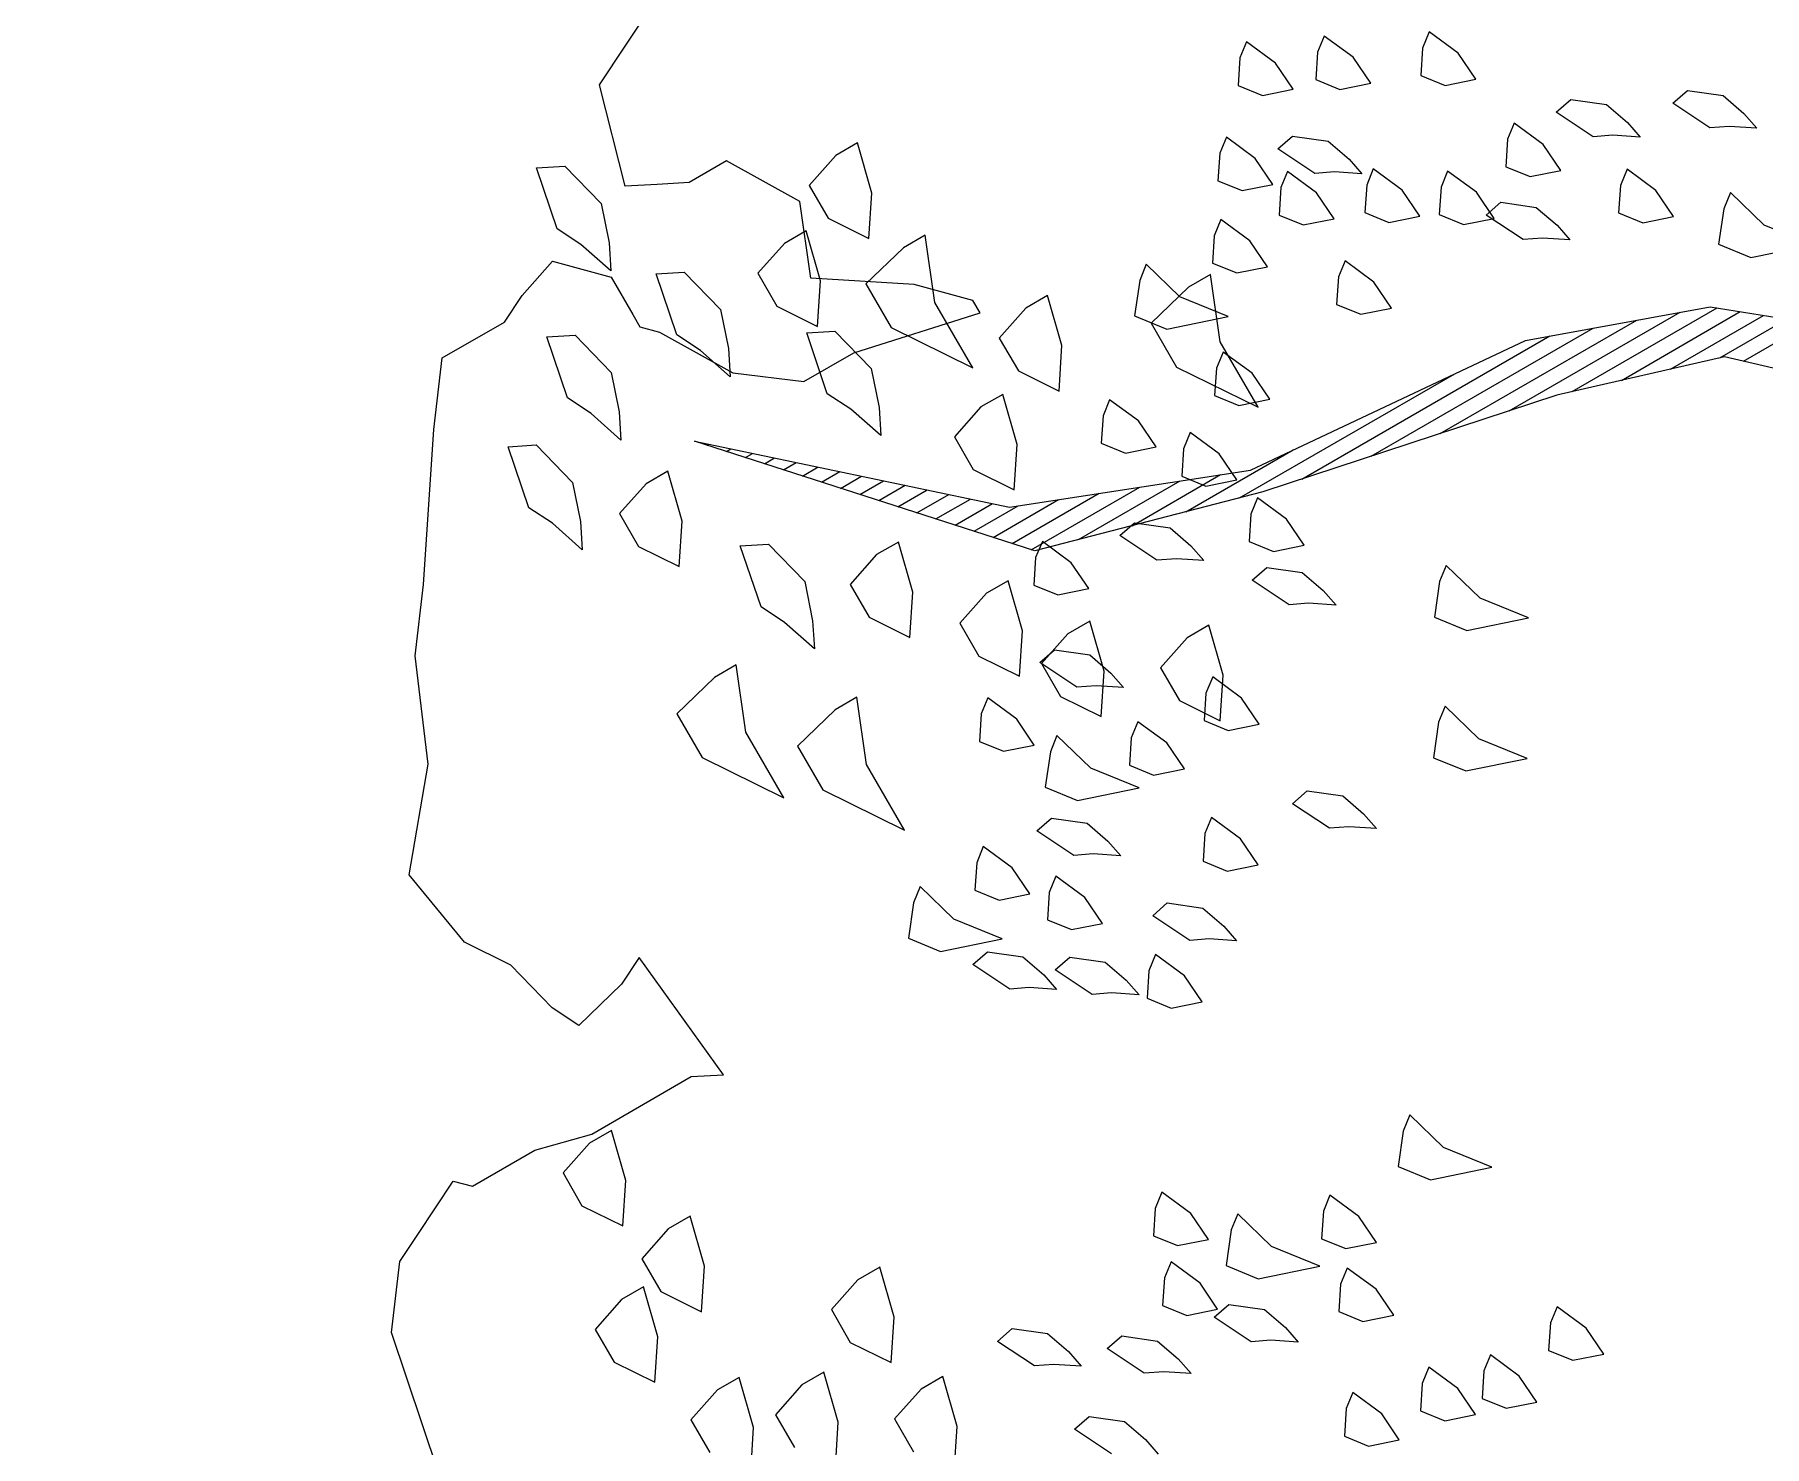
# Model space of a CAD drawing. Header units: metres. Extents: x 12093 to 20303, y 514 to 1412.
# Drawn here: x 19708.737 to 19710.406, y 698.412 to 699.774 of the extents above; entities that cross this region are included whole.
import ezdxf

# ---------------------------------------------------------------- set-up
doc = ezdxf.new("R2010")
doc.units = ezdxf.units.M
for name, color, linetype, lineweight in [('ARBOLES', 52, 'Continuous', 13), ('grass', 64, 'Continuous', 13), ('MANZANAS-ORIGINALES', 147, 'Continuous', 9)]:
    doc.layers.add(name, color=color, linetype=linetype, lineweight=lineweight)

# ---------------------------------------------------------------- blocks, each defined once
blk = doc.blocks.new('ghgfghgh')
at = {"layer": 'ARBOLES', "lineweight": 20}
for p, q in [((20000.8919, 664.2505), (20000.9958, 664.3105)), ((20000.9017, 664.2933), (20001.014, 664.3138)), ((20000.9302, 664.2622), (20001.0184, 664.3131)), ((20000.9601, 664.269), (20001.0324, 664.3108)), ((20001.014, 664.3138), (20001.1217, 664.2962)), ((20000.8078, 664.2228), (20000.943, 664.3008)), ((20000.8499, 664.2366), (20000.9694, 664.3056)), ((20000.99, 664.2759), (20001.0465, 664.3085)), ((20001.02, 664.2827), (20001.0606, 664.3062)), ((20001.0344, 664.2806), (20001.0746, 664.3039)), ((20000.7345, 664.2144), (20000.9017, 664.2933)), ((20000.7658, 664.2089), (20000.9166, 664.296)), ((20001.0227, 664.2833), (20000.9209, 664.26)), ((20001.1762, 664.2478), (20001.0227, 664.2833)), ((20000.7278, 664.1975), (20000.8587, 664.273)), ((20000.9209, 664.26), (20000.7421, 664.2012)), ((20000.3963, 664.232), (20000.5879, 664.1919)), ((20000.6033, 664.1653), (20000.3963, 664.232)), ((20000.4157, 664.2257), (20000.4185, 664.2274)), ((20000.6952, 664.189), (20000.7604, 664.2267)), ((20000.4273, 664.222), (20000.4317, 664.2246)), ((20000.4389, 664.2183), (20000.445, 664.2218)), ((20000.4505, 664.2145), (20000.4582, 664.219)), ((20000.4621, 664.2108), (20000.4715, 664.2163)), ((20000.4736, 664.2071), (20000.4848, 664.2135)), ((20000.4852, 664.2033), (20000.498, 664.2107)), ((20000.4968, 664.1996), (20000.5113, 664.2079)), ((20000.5084, 664.1959), (20000.5245, 664.2052)), ((20000.5879, 664.1919), (20000.7345, 664.2144)), ((20000.6299, 664.1722), (20000.6917, 664.2079)), ((20000.6625, 664.1806), (20000.7163, 664.2117)), ((20000.52, 664.1921), (20000.5378, 664.2024)), ((20000.5316, 664.1884), (20000.551, 664.1996)), ((20000.5432, 664.1847), (20000.5643, 664.1968)), ((20000.5779, 664.1735), (20000.6178, 664.1965)), ((20000.5895, 664.1697), (20000.6425, 664.2003)), ((20000.6011, 664.166), (20000.6671, 664.2041)), ((20000.7421, 664.2012), (20000.6033, 664.1653)), ((20000.5548, 664.1809), (20000.5775, 664.1941)), ((20000.5664, 664.1772), (20000.5932, 664.1927))]:
    blk.add_line(p, q, dxfattribs=at)
at = {"layer": 'grass'}
for p, q in [((20000.3386, 664.4488), (20000.3709, 664.4977)), ((20000.8432, 664.4809), (20000.8392, 664.4711)), ((20000.8608, 664.468), (20000.8432, 664.4809)), ((20000.7321, 664.4749), (20000.7281, 664.4651)), ((20000.7497, 664.462), (20000.7321, 664.4749)), ((20000.7753, 664.4686), (20000.7742, 664.4519)), ((20000.7793, 664.4784), (20000.7753, 664.4686)), ((20000.7969, 664.4655), (20000.7793, 664.4784)), ((20000.8392, 664.4711), (20000.8381, 664.4544)), ((20000.7281, 664.4651), (20000.7269, 664.4484)), ((20000.7604, 664.4461), (20000.7497, 664.462)), ((20000.8076, 664.4497), (20000.7969, 664.4655)), ((20000.8715, 664.4522), (20000.8608, 664.468)), ((20000.3541, 664.3871), (20000.3386, 664.4488)), ((20000.7269, 664.4484), (20000.7417, 664.4423)), ((20000.7742, 664.4519), (20000.7889, 664.4459)), ((20000.7889, 664.4459), (20000.8076, 664.4497)), ((20000.8381, 664.4544), (20000.8528, 664.4484)), ((20000.8528, 664.4484), (20000.8715, 664.4522)), ((20000.7417, 664.4423), (20000.7604, 664.4461)), ((20000.9205, 664.4321), (20000.9294, 664.4399)), ((20000.9294, 664.4399), (20000.951, 664.4368)), ((20000.951, 664.4368), (20000.9637, 664.4259)), ((20000.9914, 664.4375), (20001.0003, 664.4453)), ((20001.0139, 664.4226), (20000.9914, 664.4375)), ((20001.0003, 664.4453), (20001.0219, 664.4422)), ((20001.0219, 664.4422), (20001.0346, 664.4313)), ((20000.943, 664.4172), (20000.9205, 664.4321)), ((20001.0346, 664.4313), (20001.0424, 664.4224)), ((20000.7198, 664.4169), (20000.7158, 664.4071)), ((20000.7374, 664.404), (20000.7198, 664.4169)), ((20000.7512, 664.4098), (20000.7601, 664.4176)), ((20000.7601, 664.4176), (20000.7818, 664.4145)), ((20000.8909, 664.4157), (20000.8898, 664.3989)), ((20000.8949, 664.4255), (20000.8909, 664.4157)), ((20000.9125, 664.4125), (20000.8949, 664.4255)), ((20000.9548, 664.4181), (20000.943, 664.4172)), ((20000.9715, 664.417), (20000.9548, 664.4181)), ((20000.9637, 664.4259), (20000.9715, 664.417)), ((20001.0257, 664.4235), (20001.0139, 664.4226)), ((20001.0424, 664.4224), (20001.0257, 664.4235)), ((20000.4822, 664.4057), (20000.4661, 664.3875)), ((20000.4955, 664.4134), (20000.4822, 664.4057)), ((20000.5042, 664.3829), (20000.4955, 664.4134)), ((20000.7158, 664.4071), (20000.7147, 664.3904)), ((20000.7737, 664.3949), (20000.7512, 664.4098)), ((20000.7818, 664.4145), (20000.7945, 664.4036)), ((20000.9232, 664.3967), (20000.9125, 664.4125)), ((20000.3003, 664.3982), (20000.3175, 664.3992)), ((20000.3129, 664.3611), (20000.3003, 664.3982)), ((20000.3175, 664.3992), (20000.3395, 664.3765)), ((20000.4158, 664.4025), (20000.3931, 664.3894)), ((20000.4603, 664.3778), (20000.4158, 664.4025)), ((20000.7481, 664.3882), (20000.7374, 664.404)), ((20000.757, 664.396), (20000.753, 664.3862)), ((20000.7746, 664.3831), (20000.757, 664.396)), ((20000.7855, 664.3958), (20000.7737, 664.3949)), ((20000.8023, 664.3947), (20000.7855, 664.3958)), ((20000.7945, 664.4036), (20000.8023, 664.3947)), ((20000.8092, 664.3976), (20000.8052, 664.3878)), ((20000.8268, 664.3847), (20000.8092, 664.3976)), ((20000.8544, 664.3963), (20000.8504, 664.3865)), ((20000.872, 664.3834), (20000.8544, 664.3963)), ((20000.8898, 664.3989), (20000.9045, 664.3929)), ((20000.9045, 664.3929), (20000.9232, 664.3967)), ((20000.9635, 664.3974), (20000.9595, 664.3876)), ((20000.9811, 664.3845), (20000.9635, 664.3974)), ((20000.3736, 664.3882), (20000.3541, 664.3871)), ((20000.3931, 664.3894), (20000.3736, 664.3882)), ((20000.4661, 664.3875), (20000.4776, 664.3676)), ((20000.7147, 664.3904), (20000.7294, 664.3844)), ((20000.7294, 664.3844), (20000.7481, 664.3882)), ((20000.753, 664.3862), (20000.7519, 664.3695)), ((20000.8052, 664.3878), (20000.804, 664.3711)), ((20000.8375, 664.3689), (20000.8268, 664.3847)), ((20000.8504, 664.3865), (20000.8493, 664.3698)), ((20000.9595, 664.3876), (20000.9584, 664.3709)), ((20000.9918, 664.3687), (20000.9811, 664.3845)), ((20000.3395, 664.3765), (20000.3444, 664.3527)), ((20000.467, 664.3312), (20000.4603, 664.3778)), ((20000.5024, 664.3553), (20000.5042, 664.3829)), ((20000.7853, 664.3673), (20000.7746, 664.3831)), ((20000.8827, 664.3675), (20000.872, 664.3834)), ((20000.8778, 664.3695), (20000.8867, 664.3773)), ((20000.8867, 664.3773), (20000.9083, 664.3742)), ((20000.9083, 664.3742), (20000.921, 664.3633)), ((20001.0264, 664.3832), (20001.0223, 664.3734)), ((20001.0469, 664.3633), (20001.0264, 664.3832)), ((20000.4776, 664.3676), (20000.5024, 664.3553)), ((20000.7165, 664.3668), (20000.7125, 664.357)), ((20000.7341, 664.3539), (20000.7165, 664.3668)), ((20000.7519, 664.3695), (20000.7666, 664.3635)), ((20000.7666, 664.3635), (20000.7853, 664.3673)), ((20000.804, 664.3711), (20000.8187, 664.3651)), ((20000.8187, 664.3651), (20000.8375, 664.3689)), ((20000.8493, 664.3698), (20000.864, 664.3637)), ((20000.864, 664.3637), (20000.8827, 664.3675)), ((20000.9003, 664.3546), (20000.8778, 664.3695)), ((20000.921, 664.3633), (20000.9288, 664.3544)), ((20000.9584, 664.3709), (20000.9731, 664.3649)), ((20000.9731, 664.3649), (20000.9918, 664.3687)), ((20001.0223, 664.3734), (20001.0192, 664.3518)), ((20001.0763, 664.3513), (20001.0469, 664.3633)), ((20000.3272, 664.3517), (20000.3129, 664.3611)), ((20000.3444, 664.3527), (20000.3454, 664.3356)), ((20000.4643, 664.3599), (20000.451, 664.3522)), ((20000.473, 664.3295), (20000.4643, 664.3599)), ((20000.5367, 664.3574), (20000.5234, 664.3497)), ((20000.5426, 664.3164), (20000.5367, 664.3574)), ((20000.7125, 664.357), (20000.7114, 664.3403)), ((20000.7448, 664.3381), (20000.7341, 664.3539)), ((20000.9121, 664.3555), (20000.9003, 664.3546)), ((20000.9288, 664.3544), (20000.9121, 664.3555)), ((20000.3454, 664.3356), (20000.3272, 664.3517)), ((20000.451, 664.3522), (20000.4349, 664.3341)), ((20000.5234, 664.3497), (20000.5006, 664.3277)), ((20001.0192, 664.3518), (20001.0388, 664.3437)), ((20001.0388, 664.3437), (20001.0763, 664.3513)), ((20000.2915, 664.3207), (20000.3099, 664.3414)), ((20000.3099, 664.3414), (20000.3457, 664.3318)), ((20000.3457, 664.3318), (20000.3588, 664.3091)), ((20000.373, 664.3338), (20000.3901, 664.3348)), ((20000.3856, 664.2967), (20000.373, 664.3338)), ((20000.3901, 664.3348), (20000.4121, 664.3121)), ((20000.4349, 664.3341), (20000.4464, 664.3141)), ((20000.6711, 664.3396), (20000.6671, 664.3298)), ((20000.6916, 664.3198), (20000.6711, 664.3396)), ((20000.7101, 664.3334), (20000.6968, 664.3257)), ((20000.716, 664.2925), (20000.7101, 664.3334)), ((20000.7114, 664.3403), (20000.7261, 664.3343)), ((20000.7261, 664.3343), (20000.7448, 664.3381)), ((20000.788, 664.3319), (20000.7869, 664.3152)), ((20000.792, 664.3417), (20000.788, 664.3319)), ((20000.8096, 664.3288), (20000.792, 664.3417)), ((20000.467, 664.3312), (20000.467, 664.3312)), ((20000.5299, 664.3272), (20000.467, 664.3312)), ((20000.4712, 664.3018), (20000.473, 664.3295)), ((20000.5006, 664.3277), (20000.516, 664.3011)), ((20000.5657, 664.3176), (20000.5299, 664.3272)), ((20000.6671, 664.3298), (20000.6639, 664.3082)), ((20000.6968, 664.3257), (20000.6741, 664.3037)), ((20000.8203, 664.3129), (20000.8096, 664.3288)), ((20000.2808, 664.3044), (20000.2915, 664.3207)), ((20000.4121, 664.3121), (20000.417, 664.2883)), ((20000.4464, 664.3141), (20000.4712, 664.3018)), ((20000.5656, 664.2766), (20000.5426, 664.3164)), ((20000.57, 664.31), (20000.5657, 664.3176)), ((20000.5978, 664.3129), (20000.5817, 664.2947)), ((20000.6111, 664.3206), (20000.5978, 664.3129)), ((20000.6198, 664.2901), (20000.6111, 664.3206)), ((20000.721, 664.3078), (20000.6916, 664.3198)), ((20000.7869, 664.3152), (20000.8016, 664.3092)), ((20000.8016, 664.3092), (20000.8203, 664.3129)), ((20000.2429, 664.2826), (20000.2808, 664.3044)), ((20000.3588, 664.3091), (20000.3631, 664.3015)), ((20000.3631, 664.3015), (20000.3751, 664.2983)), ((20000.4932, 664.2858), (20000.57, 664.31)), ((20000.516, 664.3011), (20000.5656, 664.2766)), ((20000.6639, 664.3082), (20000.6836, 664.3002)), ((20000.6741, 664.3037), (20000.6894, 664.2771)), ((20000.6836, 664.3002), (20000.721, 664.3078)), ((20000.3065, 664.2954), (20000.3237, 664.2964)), ((20000.3191, 664.2583), (20000.3065, 664.2954)), ((20000.3237, 664.2964), (20000.3457, 664.2737)), ((20000.3751, 664.2983), (20000.4196, 664.2736)), ((20000.3999, 664.2872), (20000.3856, 664.2967)), ((20000.4646, 664.298), (20000.4817, 664.299)), ((20000.4771, 664.2609), (20000.4646, 664.298)), ((20000.4817, 664.299), (20000.5037, 664.2763)), ((20000.5817, 664.2947), (20000.5933, 664.2748)), ((20000.6181, 664.2625), (20000.6198, 664.2901)), ((20000.7391, 664.2526), (20000.716, 664.2925)), ((20000.2377, 664.2392), (20000.2429, 664.2826)), ((20000.418, 664.2711), (20000.3999, 664.2872)), ((20000.417, 664.2883), (20000.418, 664.2711)), ((20000.4629, 664.2684), (20000.4932, 664.2858)), ((20000.7179, 664.2862), (20000.7139, 664.2764)), ((20000.7355, 664.2733), (20000.7179, 664.2862)), ((20000.3457, 664.2737), (20000.3505, 664.2499)), ((20000.4196, 664.2736), (20000.4629, 664.2684)), ((20000.5037, 664.2763), (20000.5086, 664.2525)), ((20000.5933, 664.2748), (20000.6181, 664.2625)), ((20000.6894, 664.2771), (20000.7391, 664.2526)), ((20000.7139, 664.2764), (20000.7127, 664.2597)), ((20000.7462, 664.2575), (20000.7355, 664.2733)), ((20000.3334, 664.2489), (20000.3191, 664.2583)), ((20000.4915, 664.2515), (20000.4771, 664.2609)), ((20000.5838, 664.2604), (20000.5705, 664.2528)), ((20000.5925, 664.23), (20000.5838, 664.2604)), ((20000.7127, 664.2597), (20000.7274, 664.2537)), ((20000.3516, 664.2327), (20000.3334, 664.2489)), ((20000.3505, 664.2499), (20000.3516, 664.2327)), ((20000.5096, 664.2354), (20000.4915, 664.2515)), ((20000.5086, 664.2525), (20000.5096, 664.2354)), ((20000.5705, 664.2528), (20000.5544, 664.2346)), ((20000.6448, 664.2474), (20000.6437, 664.2307)), ((20000.6488, 664.2572), (20000.6448, 664.2474)), ((20000.6664, 664.2443), (20000.6488, 664.2572)), ((20000.7274, 664.2537), (20000.7462, 664.2575)), ((20000.2316, 664.1449), (20000.2377, 664.2392)), ((20000.6771, 664.2285), (20000.6664, 664.2443)), ((20000.6978, 664.2372), (20000.6938, 664.2274)), ((20000.7154, 664.2243), (20000.6978, 664.2372)), ((20000.283, 664.2286), (20000.3001, 664.2297)), ((20000.2956, 664.1915), (20000.283, 664.2286)), ((20000.3001, 664.2297), (20000.3222, 664.2069)), ((20000.4041, 664.2295), (20000.4052, 664.2301)), ((20000.5544, 664.2346), (20000.5659, 664.2147)), ((20000.5907, 664.2024), (20000.5925, 664.23)), ((20000.6437, 664.2307), (20000.6584, 664.2247)), ((20000.6584, 664.2247), (20000.6771, 664.2285)), ((20000.6938, 664.2274), (20000.6927, 664.2107)), ((20000.7261, 664.2085), (20000.7154, 664.2243)), ((20000.3222, 664.2069), (20000.327, 664.1831)), ((20000.3669, 664.2061), (20000.3508, 664.188)), ((20000.3802, 664.2138), (20000.3669, 664.2061)), ((20000.3889, 664.1834), (20000.3802, 664.2138)), ((20000.5659, 664.2147), (20000.5907, 664.2024)), ((20000.6927, 664.2107), (20000.7074, 664.2047)), ((20000.7074, 664.2047), (20000.7261, 664.2085)), ((20000.7388, 664.1975), (20000.7348, 664.1877)), ((20000.7564, 664.1846), (20000.7388, 664.1975)), ((20000.3099, 664.1821), (20000.2956, 664.1915)), ((20000.3508, 664.188), (20000.3623, 664.168)), ((20000.7348, 664.1877), (20000.7337, 664.171)), ((20000.7671, 664.1688), (20000.7564, 664.1846)), ((20000.328, 664.166), (20000.3099, 664.1821)), ((20000.327, 664.1831), (20000.328, 664.166)), ((20000.3871, 664.1558), (20000.3889, 664.1834)), ((20000.6551, 664.1746), (20000.664, 664.1824)), ((20000.6776, 664.1597), (20000.6551, 664.1746)), ((20000.664, 664.1824), (20000.6856, 664.1793)), ((20000.6856, 664.1793), (20000.6983, 664.1683)), ((20000.3623, 664.168), (20000.3871, 664.1558)), ((20000.4242, 664.1683), (20000.4414, 664.1693)), ((20000.4368, 664.1312), (20000.4242, 664.1683)), ((20000.4414, 664.1693), (20000.4634, 664.1466)), ((20000.5204, 664.1706), (20000.5071, 664.163)), ((20000.5291, 664.1402), (20000.5204, 664.1706)), ((20000.6079, 664.171), (20000.6038, 664.1612)), ((20000.6255, 664.1581), (20000.6079, 664.171)), ((20000.6983, 664.1683), (20000.7061, 664.1594)), ((20000.7337, 664.171), (20000.7484, 664.165)), ((20000.7484, 664.165), (20000.7671, 664.1688)), ((20000.5071, 664.163), (20000.491, 664.1448)), ((20000.6038, 664.1612), (20000.6027, 664.1445)), ((20000.6361, 664.1423), (20000.6255, 664.1581)), ((20000.6894, 664.1605), (20000.6776, 664.1597)), ((20000.7061, 664.1594), (20000.6894, 664.1605)), ((20000.7355, 664.1474), (20000.7444, 664.1552)), ((20000.7444, 664.1552), (20000.766, 664.1521)), ((20000.8536, 664.1564), (20000.8495, 664.1466)), ((20000.8741, 664.1365), (20000.8536, 664.1564)), ((20000.2264, 664.1015), (20000.2316, 664.1449)), ((20000.4634, 664.1466), (20000.4682, 664.1228)), ((20000.491, 664.1448), (20000.5025, 664.1249)), ((20000.5872, 664.1471), (20000.5739, 664.1395)), ((20000.5959, 664.1167), (20000.5872, 664.1471)), ((20000.6027, 664.1445), (20000.6174, 664.1385)), ((20000.6174, 664.1385), (20000.6361, 664.1423)), ((20000.758, 664.1325), (20000.7355, 664.1474)), ((20000.766, 664.1521), (20000.7787, 664.1412)), ((20000.8495, 664.1466), (20000.8464, 664.125)), ((20000.5273, 664.1126), (20000.5291, 664.1402)), ((20000.5739, 664.1395), (20000.5577, 664.1213)), ((20000.7698, 664.1334), (20000.758, 664.1325)), ((20000.7865, 664.1323), (20000.7698, 664.1334)), ((20000.7787, 664.1412), (20000.7865, 664.1323)), ((20000.9035, 664.1245), (20000.8741, 664.1365)), ((20000.4511, 664.1218), (20000.4368, 664.1312)), ((20000.4693, 664.1057), (20000.4511, 664.1218)), ((20000.4682, 664.1228), (20000.4693, 664.1057)), ((20000.5025, 664.1249), (20000.5273, 664.1126)), ((20000.5577, 664.1213), (20000.5693, 664.1013)), ((20000.6368, 664.1226), (20000.6235, 664.1149)), ((20000.6455, 664.0922), (20000.6368, 664.1226)), ((20000.8464, 664.125), (20000.866, 664.1169)), ((20000.866, 664.1169), (20000.9035, 664.1245)), ((20000.5941, 664.0891), (20000.5959, 664.1167)), ((20000.6235, 664.1149), (20000.6074, 664.0968)), ((20000.6959, 664.1124), (20000.6798, 664.0942)), ((20000.7092, 664.1201), (20000.6959, 664.1124)), ((20000.7179, 664.0896), (20000.7092, 664.1201)), ((20000.2343, 664.0355), (20000.2264, 664.1015)), ((20000.5693, 664.1013), (20000.5941, 664.0891)), ((20000.6063, 664.0973), (20000.6152, 664.1051)), ((20000.6152, 664.1051), (20000.6368, 664.102)), ((20000.6368, 664.102), (20000.6495, 664.091)), ((20000.4217, 664.0959), (20000.4084, 664.0882)), ((20000.4276, 664.055), (20000.4217, 664.0959)), ((20000.6288, 664.0823), (20000.6063, 664.0973)), ((20000.6074, 664.0968), (20000.6189, 664.0768)), ((20000.6437, 664.0645), (20000.6455, 664.0922)), ((20000.6495, 664.091), (20000.6573, 664.0821)), ((20000.6798, 664.0942), (20000.6913, 664.0743)), ((20000.7161, 664.062), (20000.7179, 664.0896)), ((20000.4084, 664.0882), (20000.3856, 664.0662)), ((20000.6406, 664.0832), (20000.6288, 664.0823)), ((20000.6573, 664.0821), (20000.6406, 664.0832)), ((20000.7115, 664.0886), (20000.7074, 664.0788)), ((20000.7291, 664.0757), (20000.7115, 664.0886)), ((20000.4818, 664.0686), (20000.459, 664.0466)), ((20000.4951, 664.0763), (20000.4818, 664.0686)), ((20000.501, 664.0353), (20000.4951, 664.0763)), ((20000.5747, 664.0759), (20000.5707, 664.0661)), ((20000.5923, 664.063), (20000.5747, 664.0759)), ((20000.6189, 664.0768), (20000.6437, 664.0645)), ((20000.6913, 664.0743), (20000.7161, 664.062)), ((20000.7074, 664.0788), (20000.7063, 664.0621)), ((20000.7398, 664.0599), (20000.7291, 664.0757)), ((20000.8529, 664.0708), (20000.8489, 664.061)), ((20000.8734, 664.051), (20000.8529, 664.0708)), ((20000.3856, 664.0662), (20000.401, 664.0396)), ((20000.5707, 664.0661), (20000.5696, 664.0494)), ((20000.603, 664.0471), (20000.5923, 664.063)), ((20000.666, 664.0614), (20000.662, 664.0516)), ((20000.6836, 664.0485), (20000.666, 664.0614)), ((20000.7063, 664.0621), (20000.721, 664.0561)), ((20000.721, 664.0561), (20000.7398, 664.0599)), ((20000.8489, 664.061), (20000.8458, 664.0394)), ((20000.4506, 664.0151), (20000.4276, 664.055)), ((20000.5696, 664.0494), (20000.5843, 664.0434)), ((20000.6168, 664.0529), (20000.6128, 664.0431)), ((20000.6373, 664.0331), (20000.6168, 664.0529)), ((20000.662, 664.0516), (20000.6609, 664.0349)), ((20000.6943, 664.0327), (20000.6836, 664.0485)), ((20000.9028, 664.039), (20000.8734, 664.051)), ((20000.401, 664.0396), (20000.4506, 664.0151)), ((20000.459, 664.0466), (20000.4744, 664.02)), ((20000.5843, 664.0434), (20000.603, 664.0471)), ((20000.6128, 664.0431), (20000.6097, 664.0215)), ((20000.8458, 664.0394), (20000.8654, 664.0314)), ((20000.8654, 664.0314), (20000.9028, 664.039)), ((20000.2227, 663.9683), (20000.2343, 664.0355)), ((20000.524, 663.9954), (20000.501, 664.0353)), ((20000.6667, 664.0211), (20000.6373, 664.0331)), ((20000.6609, 664.0349), (20000.6756, 664.0289)), ((20000.6756, 664.0289), (20000.6943, 664.0327)), ((20000.4744, 664.02), (20000.524, 663.9954)), ((20000.6097, 664.0215), (20000.6293, 664.0135)), ((20000.6293, 664.0135), (20000.6667, 664.0211)), ((20000.76, 664.0115), (20000.7689, 664.0193)), ((20000.7689, 664.0193), (20000.7906, 664.0162)), ((20000.7906, 664.0162), (20000.8033, 664.0053)), ((20000.7825, 663.9966), (20000.76, 664.0115)), ((20000.8033, 664.0053), (20000.8111, 663.9964)), ((20000.6046, 663.995), (20000.6135, 664.0028)), ((20000.6271, 663.9801), (20000.6046, 663.995)), ((20000.6135, 664.0028), (20000.6351, 663.9997)), ((20000.6351, 663.9997), (20000.6478, 663.9888)), ((20000.7108, 664.0031), (20000.7068, 663.9933)), ((20000.7284, 663.9902), (20000.7108, 664.0031)), ((20000.7943, 663.9975), (20000.7825, 663.9966)), ((20000.8111, 663.9964), (20000.7943, 663.9975)), ((20000.572, 663.9854), (20000.568, 663.9756)), ((20000.5896, 663.9725), (20000.572, 663.9854)), ((20000.6478, 663.9888), (20000.6556, 663.9799)), ((20000.7068, 663.9933), (20000.7057, 663.9766)), ((20000.7391, 663.9743), (20000.7284, 663.9902)), ((20000.568, 663.9756), (20000.5669, 663.9589)), ((20000.6389, 663.981), (20000.6271, 663.9801)), ((20000.6556, 663.9799), (20000.6389, 663.981)), ((20000.7057, 663.9766), (20000.7204, 663.9705)), ((20000.7204, 663.9705), (20000.7391, 663.9743)), ((20000.2564, 663.9272), (20000.2227, 663.9683)), ((20000.6003, 663.9567), (20000.5896, 663.9725)), ((20000.6162, 663.9674), (20000.6121, 663.9576)), ((20000.6338, 663.9545), (20000.6162, 663.9674)), ((20000.5335, 663.9611), (20000.5295, 663.9513)), ((20000.554, 663.9413), (20000.5335, 663.9611)), ((20000.5669, 663.9589), (20000.5816, 663.9529)), ((20000.5816, 663.9529), (20000.6003, 663.9567)), ((20000.6121, 663.9576), (20000.611, 663.9409)), ((20000.6444, 663.9387), (20000.6338, 663.9545)), ((20000.5295, 663.9513), (20000.5264, 663.9297)), ((20000.675, 663.9434), (20000.6839, 663.9512)), ((20000.6975, 663.9284), (20000.675, 663.9434)), ((20000.6839, 663.9512), (20000.7055, 663.948)), ((20000.7055, 663.948), (20000.7182, 663.9371)), ((20000.5834, 663.9293), (20000.554, 663.9413)), ((20000.611, 663.9409), (20000.6257, 663.9349)), ((20000.6257, 663.9349), (20000.6444, 663.9387)), ((20000.7182, 663.9371), (20000.726, 663.9282)), ((20000.2847, 663.9133), (20000.2564, 663.9272)), ((20000.5264, 663.9297), (20000.546, 663.9217)), ((20000.546, 663.9217), (20000.5834, 663.9293)), ((20000.5656, 663.9137), (20000.5745, 663.9215)), ((20000.5745, 663.9215), (20000.5961, 663.9184)), ((20000.7093, 663.9293), (20000.6975, 663.9284)), ((20000.726, 663.9282), (20000.7093, 663.9293)), ((20000.3097, 663.8874), (20000.2847, 663.9133)), ((20000.3627, 663.918), (20000.3519, 663.9017)), ((20000.4139, 663.8467), (20000.3627, 663.918)), ((20000.5881, 663.8988), (20000.5656, 663.9137)), ((20000.5961, 663.9184), (20000.6088, 663.9075)), ((20000.6157, 663.9104), (20000.6246, 663.9182)), ((20000.6246, 663.9182), (20000.6462, 663.9151)), ((20000.6462, 663.9151), (20000.6589, 663.9042)), ((20000.6768, 663.9198), (20000.6727, 663.9099)), ((20000.6944, 663.9068), (20000.6768, 663.9198)), ((20000.3519, 663.9017), (20000.326, 663.8766)), ((20000.6088, 663.9075), (20000.6166, 663.8986)), ((20000.6382, 663.8955), (20000.6157, 663.9104)), ((20000.6589, 663.9042), (20000.6667, 663.8952)), ((20000.6727, 663.9099), (20000.6716, 663.8932)), ((20000.7051, 663.891), (20000.6944, 663.9068)), ((20000.5999, 663.8997), (20000.5881, 663.8988)), ((20000.6166, 663.8986), (20000.5999, 663.8997)), ((20000.65, 663.8964), (20000.6382, 663.8955)), ((20000.6667, 663.8952), (20000.65, 663.8964)), ((20000.6716, 663.8932), (20000.6863, 663.8872)), ((20000.6863, 663.8872), (20000.7051, 663.891)), ((20000.326, 663.8766), (20000.3097, 663.8874)), ((20000.3339, 663.8106), (20000.3944, 663.8455)), ((20000.3944, 663.8455), (20000.4139, 663.8467)), ((20000.8314, 663.8222), (20000.8274, 663.8124)), ((20000.8519, 663.8024), (20000.8314, 663.8222)), ((20000.2993, 663.8007), (20000.3339, 663.8106)), ((20000.3458, 663.8128), (20000.3325, 663.8051)), ((20000.3545, 663.7823), (20000.3458, 663.8128)), ((20000.8274, 663.8124), (20000.8243, 663.7908)), ((20000.2614, 663.7788), (20000.2993, 663.8007)), ((20000.3325, 663.8051), (20000.3164, 663.7869)), ((20000.8813, 663.7904), (20000.8519, 663.8024)), ((20000.3164, 663.7869), (20000.3279, 663.767)), ((20000.8243, 663.7908), (20000.8439, 663.7828)), ((20000.8439, 663.7828), (20000.8813, 663.7904)), ((20000.228, 663.7494), (20000.2495, 663.782)), ((20000.2495, 663.782), (20000.2614, 663.7788)), ((20000.3527, 663.7547), (20000.3545, 663.7823)), ((20000.6806, 663.7752), (20000.6766, 663.7654)), ((20000.6982, 663.7623), (20000.6806, 663.7752)), ((20000.3279, 663.767), (20000.3527, 663.7547)), ((20000.6766, 663.7654), (20000.6755, 663.7487)), ((20000.7788, 663.7636), (20000.7777, 663.7469)), ((20000.7828, 663.7734), (20000.7788, 663.7636)), ((20000.8004, 663.7605), (20000.7828, 663.7734)), ((20000.3804, 663.7529), (20000.3643, 663.7347)), ((20000.3937, 663.7606), (20000.3804, 663.7529)), ((20000.4024, 663.7302), (20000.3937, 663.7606)), ((20000.7089, 663.7465), (20000.6982, 663.7623)), ((20000.7267, 663.7621), (20000.7227, 663.7523)), ((20000.7472, 663.7422), (20000.7267, 663.7621)), ((20000.8111, 663.7447), (20000.8004, 663.7605)), ((20000.2172, 663.7331), (20000.228, 663.7494)), ((20000.6755, 663.7487), (20000.6902, 663.7427)), ((20000.6902, 663.7427), (20000.7089, 663.7465)), ((20000.7227, 663.7523), (20000.7196, 663.7306)), ((20000.7777, 663.7469), (20000.7924, 663.7409)), ((20000.7924, 663.7409), (20000.8111, 663.7447)), ((20000.212, 663.6898), (20000.2172, 663.7331)), ((20000.3643, 663.7347), (20000.3758, 663.7148)), ((20000.6862, 663.7329), (20000.6822, 663.7231)), ((20000.7038, 663.7199), (20000.6862, 663.7329)), ((20000.7766, 663.7302), (20000.7472, 663.7422)), ((20000.4006, 663.7025), (20000.4024, 663.7302)), ((20000.4957, 663.722), (20000.4796, 663.7038)), ((20000.509, 663.7297), (20000.4957, 663.722)), ((20000.5177, 663.6992), (20000.509, 663.7297)), ((20000.6822, 663.7231), (20000.681, 663.7064)), ((20000.7196, 663.7306), (20000.7392, 663.7226)), ((20000.7392, 663.7226), (20000.7766, 663.7302)), ((20000.7933, 663.7291), (20000.7893, 663.7193)), ((20000.8109, 663.7162), (20000.7933, 663.7291)), ((20000.3653, 663.7176), (20000.352, 663.7099)), ((20000.374, 663.6872), (20000.3653, 663.7176)), ((20000.3758, 663.7148), (20000.4006, 663.7025)), ((20000.7145, 663.7041), (20000.7038, 663.7199)), ((20000.7893, 663.7193), (20000.7882, 663.7026)), ((20000.8216, 663.7004), (20000.8109, 663.7162)), ((20000.352, 663.7099), (20000.3359, 663.6918)), ((20000.4796, 663.7038), (20000.4911, 663.6839)), ((20000.681, 663.7064), (20000.6957, 663.7003)), ((20000.6957, 663.7003), (20000.7145, 663.7041)), ((20000.7125, 663.6992), (20000.7214, 663.707)), ((20000.7214, 663.707), (20000.743, 663.7039)), ((20000.743, 663.7039), (20000.7557, 663.693)), ((20000.7882, 663.7026), (20000.8029, 663.6966)), ((20000.8029, 663.6966), (20000.8216, 663.7004)), ((20000.921, 663.7055), (20000.9169, 663.6957)), ((20000.9386, 663.6926), (20000.921, 663.7055)), ((20000.2405, 663.6054), (20000.212, 663.6898)), ((20000.3359, 663.6918), (20000.3474, 663.6718)), ((20000.5159, 663.6716), (20000.5177, 663.6992)), ((20000.5806, 663.6845), (20000.5895, 663.6923)), ((20000.5895, 663.6923), (20000.6111, 663.6892)), ((20000.735, 663.6843), (20000.7125, 663.6992)), ((20000.7557, 663.693), (20000.7635, 663.6841)), ((20000.9169, 663.6957), (20000.9158, 663.679)), ((20000.9493, 663.6768), (20000.9386, 663.6926)), ((20000.3722, 663.6596), (20000.374, 663.6872)), ((20000.4911, 663.6839), (20000.5159, 663.6716)), ((20000.6031, 663.6696), (20000.5806, 663.6845)), ((20000.6111, 663.6892), (20000.6238, 663.6783)), ((20000.6474, 663.6801), (20000.6563, 663.6879)), ((20000.6699, 663.6651), (20000.6474, 663.6801)), ((20000.6563, 663.6879), (20000.6779, 663.6847)), ((20000.6779, 663.6847), (20000.6906, 663.6738)), ((20000.7468, 663.6852), (20000.735, 663.6843)), ((20000.7635, 663.6841), (20000.7468, 663.6852)), ((20000.3474, 663.6718), (20000.3722, 663.6596)), ((20000.6149, 663.6705), (20000.6031, 663.6696)), ((20000.6316, 663.6694), (20000.6149, 663.6705)), ((20000.6238, 663.6783), (20000.6316, 663.6694)), ((20000.6906, 663.6738), (20000.6984, 663.6649)), ((20000.843, 663.6688), (20000.839, 663.6589)), ((20000.8606, 663.6558), (20000.843, 663.6688)), ((20000.8804, 663.6763), (20000.8764, 663.6665)), ((20000.898, 663.6634), (20000.8804, 663.6763)), ((20000.9158, 663.679), (20000.9305, 663.673)), ((20000.9305, 663.673), (20000.9493, 663.6768)), ((20000.4236, 663.6626), (20000.4103, 663.655)), ((20000.4323, 663.6322), (20000.4236, 663.6626)), ((20000.475, 663.6657), (20000.4617, 663.658)), ((20000.4837, 663.6353), (20000.475, 663.6657)), ((20000.5474, 663.6632), (20000.5341, 663.6555)), ((20000.5561, 663.6328), (20000.5474, 663.6632)), ((20000.6817, 663.666), (20000.6699, 663.6651)), ((20000.6984, 663.6649), (20000.6817, 663.666)), ((20000.839, 663.6589), (20000.8379, 663.6422)), ((20000.8764, 663.6665), (20000.8753, 663.6498)), ((20000.9087, 663.6476), (20000.898, 663.6634)), ((20000.4103, 663.655), (20000.3942, 663.6368)), ((20000.4617, 663.658), (20000.4456, 663.6399)), ((20000.5341, 663.6555), (20000.518, 663.6373)), ((20000.7967, 663.6534), (20000.7927, 663.6436)), ((20000.8143, 663.6405), (20000.7967, 663.6534)), ((20000.8713, 663.64), (20000.8606, 663.6558)), ((20000.8753, 663.6498), (20000.89, 663.6438)), ((20000.89, 663.6438), (20000.9087, 663.6476)), ((20000.4456, 663.6399), (20000.4571, 663.6199)), ((20000.518, 663.6373), (20000.5295, 663.6174)), ((20000.6274, 663.631), (20000.6363, 663.6388)), ((20000.6363, 663.6388), (20000.6579, 663.6357)), ((20000.7927, 663.6436), (20000.7916, 663.6269)), ((20000.825, 663.6246), (20000.8143, 663.6405)), ((20000.8379, 663.6422), (20000.8526, 663.6362)), ((20000.8526, 663.6362), (20000.8713, 663.64)), ((20000.3942, 663.6368), (20000.4057, 663.6168)), ((20000.4305, 663.6046), (20000.4323, 663.6322)), ((20000.482, 663.6077), (20000.4837, 663.6353)), ((20000.5543, 663.6051), (20000.5561, 663.6328)), ((20000.6499, 663.6161), (20000.6274, 663.631)), ((20000.6579, 663.6357), (20000.6706, 663.6248)), ((20000.7916, 663.6269), (20000.8063, 663.6208)), ((20000.6706, 663.6248), (20000.6784, 663.6159)), ((20000.8063, 663.6208), (20000.825, 663.6246))]:
    blk.add_line(p, q, dxfattribs=at)

msp = doc.modelspace()

# ---------------------------------------------------------------- linework, layer by layer
at = {"layer": 'MANZANAS-ORIGINALES'}
for centre, radius, start, end in [((19642.9407, 405.9377), 298.2754, 76.737765, 84.549861), ((19642.9403, 405.9341), 298.129, 76.737405, 84.549838)]:
    msp.add_arc(centre, radius, start, end, dxfattribs=at)

# ---------------------------------------------------------------- block references
at = {"layer": 'Defpoints', "lineweight": 20, "xscale": 1.586003757394792, "yscale": 1.586003757394792, "zscale": 1.586003757394792}
msp.add_blockref('ghgfghgh', (-12011.3299, -354.0927), dxfattribs=at)

doc.saveas('drawing.dxf')
